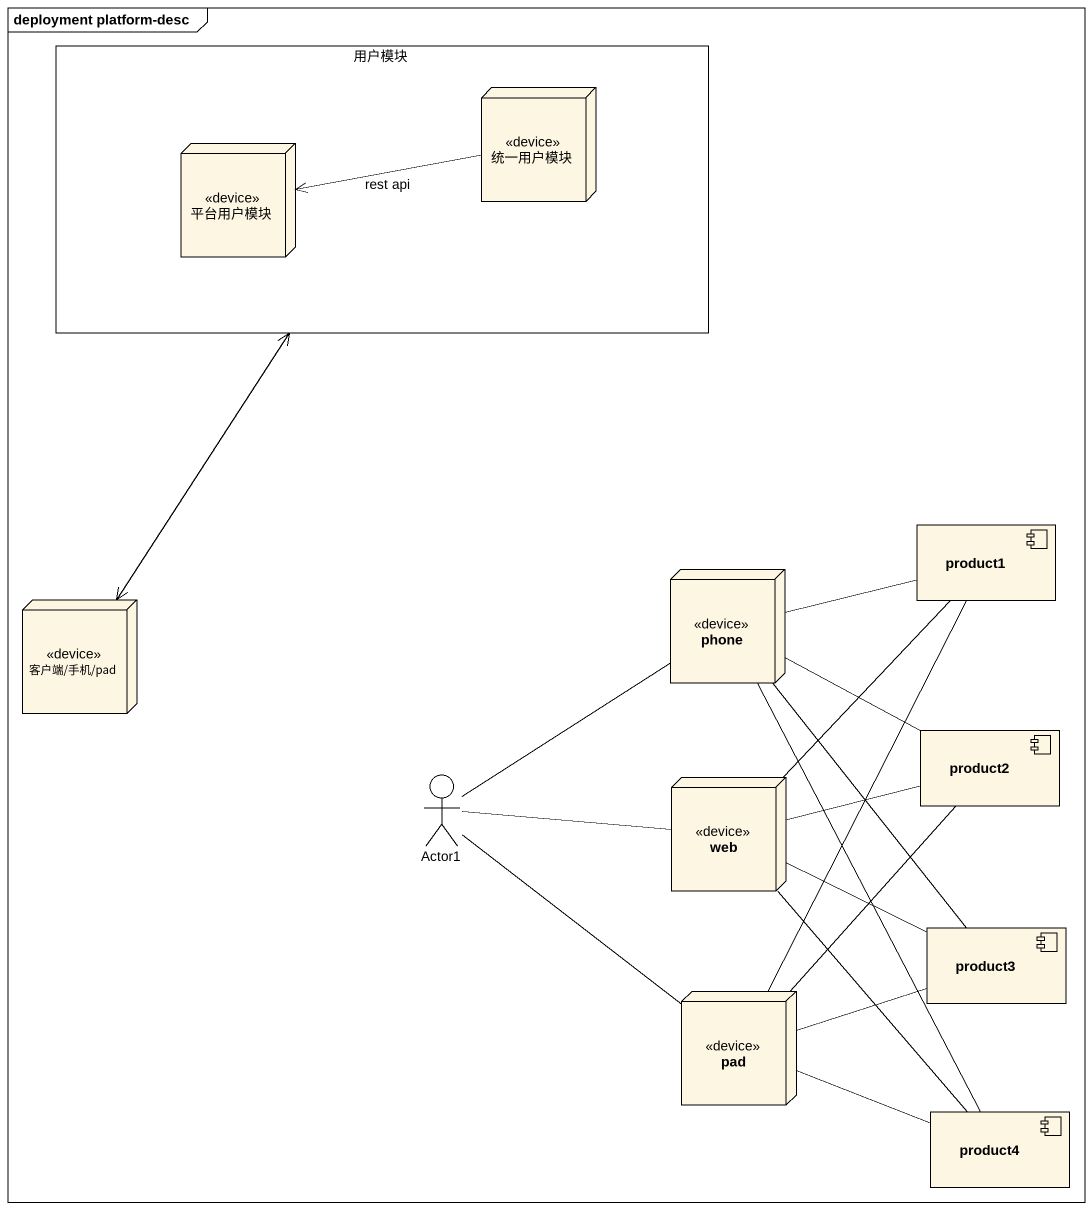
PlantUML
@startuml
mainframe deployment platform-desc
rectangle 用户模块 {
  node 统一用户模块 <<device>>
  node 平台用户模块 <<device>>
}
component product1
node "客户端/手机/pad" as 客户端_手机_pad <<device>>
node phone <<device>>
component product2
actor Actor1
node web <<device>>
component product3
node pad <<device>>
component product4
用户模块 --> 客户端_手机_pad
统一用户模块 -left-> 平台用户模块 : rest api
统一用户模块 -left-> 平台用户模块
客户端_手机_pad -up-> 用户模块
phone -right- product1
phone -right- product2
phone -- product3
phone -- product4
Actor1 -up- phone
Actor1 -right- web
Actor1 -- pad
web -up- product1
web -right- product2
web -right- product3
web -- product4
pad -up- product1
pad -up- product2
pad -right- product3
pad -right- product4
@enduml
